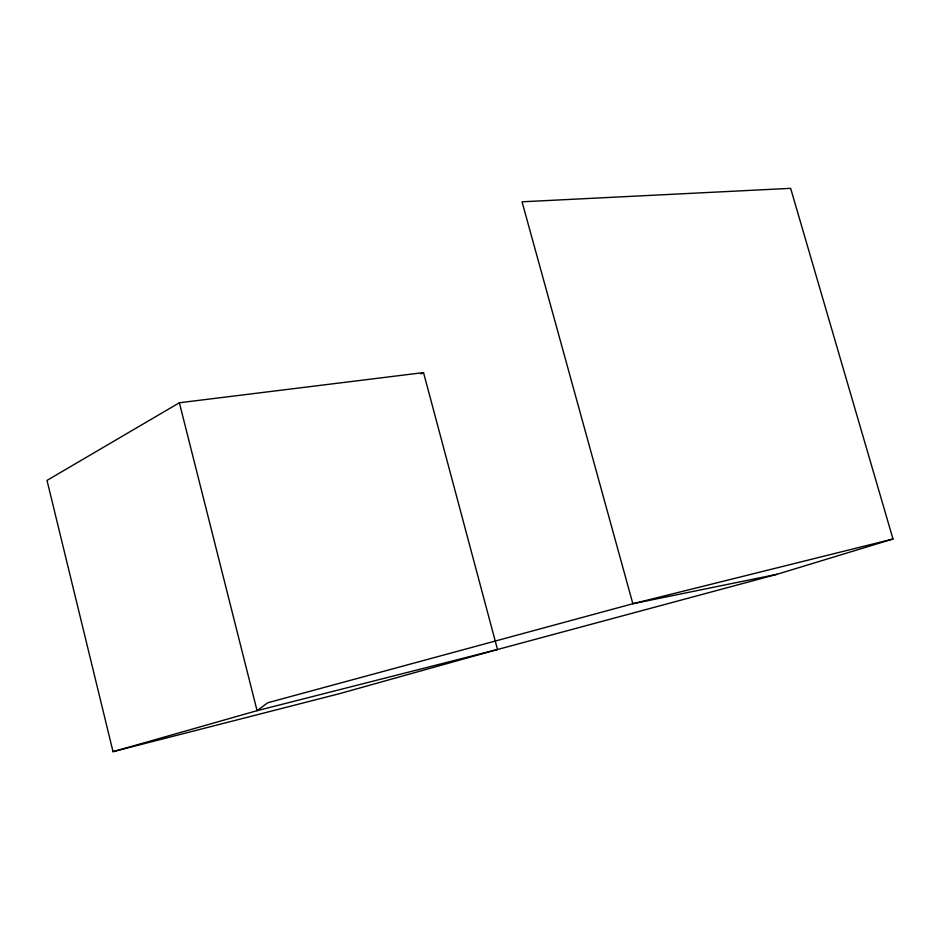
<?xml version="1.0" encoding="UTF-8"?>
<svg xmlns="http://www.w3.org/2000/svg" width="940" height="940" viewBox="0 0 940 940"><rect width="100%" height="100%" fill="white"/><g stroke="black" fill="none" stroke-linecap="round" stroke-linejoin="round"><path stroke-width="1.41" d="M113.023 751.659L257.067 710.675L497.495 649.505L423.529 372.604L179.376 402.767L47 480.399L113.023 751.659L339.152 693.755L497.495 649.505L777.004 574.293L893 538.996L790.634 188.341L522.041 201.806L632.855 603.739L777.004 574.293M420.909 373.92L423.529 372.604M893 538.996L632.855 603.739L267.747 702.744L257.067 710.675L179.376 402.767"/></g></svg>
